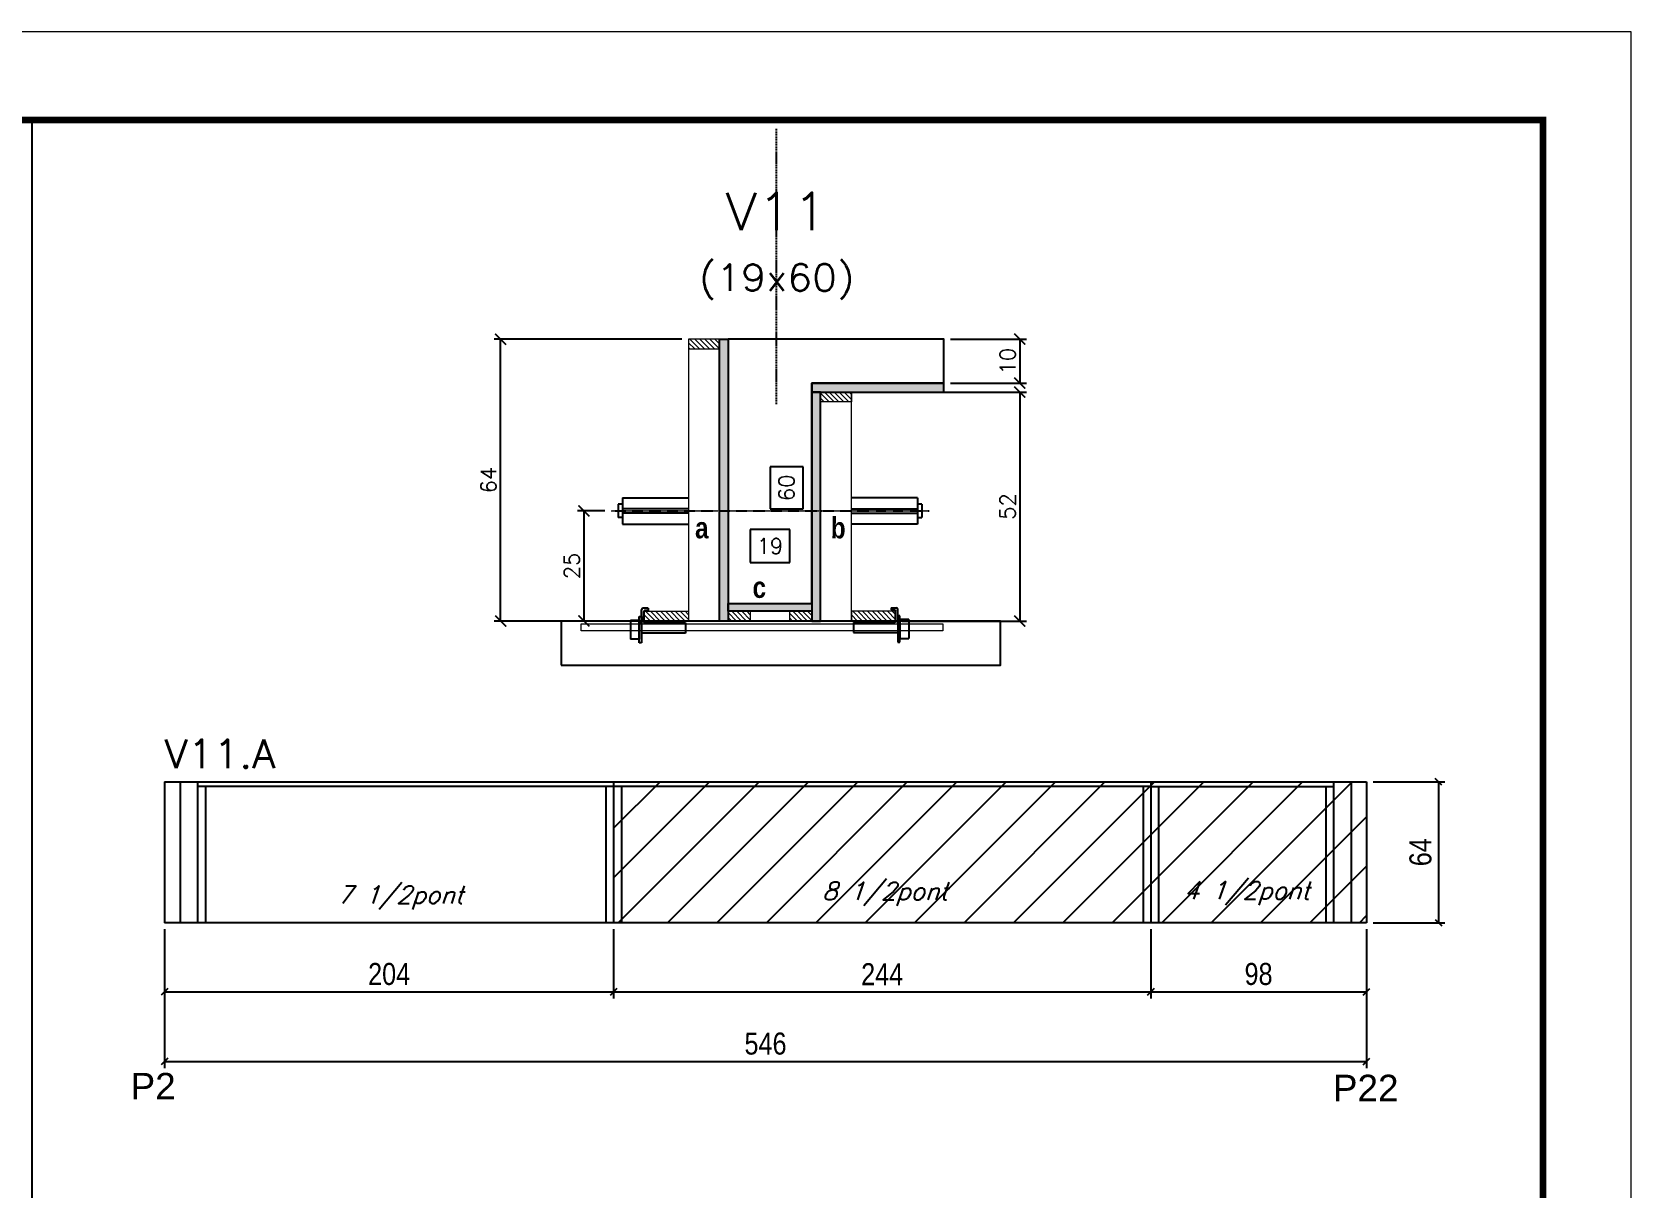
# Model space of a CAD drawing. Extents: x -10448 to -1189, y -11772 to 17235.
# Drawn here: x -4921 to -4195, y 12874 to 13399 of the extents above; entities that cross this region are included whole.
import ezdxf
from ezdxf.enums import TextEntityAlignment as Align

# ---------------------------------------------------------------- set-up
doc = ezdxf.new("R2010")
doc.units = 0
doc.linetypes.add('DASHED', pattern=[0.75, 0.5, -0.25])
doc.linetypes.add('HIDDEN', pattern=[0.375, 0.25, -0.125])
for name, color, linetype in [('5', 5, 'Continuous'), ('barrote', 251, 'Continuous'), ('COTA', 241, 'Continuous'), ('Cota Seção (2x)', 4, 'Continuous'), ('detalhes', 4, 'Continuous'), ('Painéis', 200, 'Continuous'), ('presilha', 1, 'Continuous'), ('Reaproveitamento', 251, 'Continuous'), ('SARR_2.2x7', 40, 'Continuous'), ('SARR_3.5x7', 81, 'Continuous'), ('TENSOR', 3, 'Continuous'), ('texto', 7, 'Continuous'), ('Texto de Titulo', 7, 'Continuous'), ('Texto Qtd Sarr', 242, 'Continuous')]:
    doc.layers.add(name, color=color, linetype=linetype)
for name, color, linetype, lineweight in [('CONCRETO', 251, 'Continuous', 25), ('Folhas', 255, 'Continuous', 9), ('Hachura', 251, 'Continuous', 9), ('Madeira', 126, 'Continuous', 18), ('SARRAFO DE PRESSAO', 251, 'DASHED', 9), ('SCO-___-LAJ', 2, 'Continuous', 0), ('Texto Seção', 7, 'Continuous', 15)]:
    doc.layers.add(name, color=color, linetype=linetype, lineweight=lineweight)
doc.styles.add('COTA TECNICA', font='techl___.ttf', dxfattribs={"height": 10})
doc.styles.add('REGUA-120', font='ROMANS.shx', dxfattribs={"height": 15})
doc.styles.add('Romans', font='romans.shx')
doc.styles.get("Standard").update_dxf_attribs({"font": 'arial.ttf'})
doc.styles.add('TECNICA', font='techb___.ttf', dxfattribs={"height": 10})
doc.dimstyles.new('Cota Seção (2x)', dxfattribs={"dimtxt": 7, "dimasz": 5, "dimexe": 3, "dimexo": 3, "dimgap": 2, "dimtad": 3, "dimdec": 1, "dimlfac": 0.5, "dimzin": 12, "dimdsep": 46, "dimtxsty": 'Romans', "dimblk": 'ARCHTICK', "dimcen": 0, "dimclrd": 4, "dimclre": 4, "dimclrt": 1, "dimadec": 1, "dimazin": 3, "dimtfac": 1, "dimtdec": 1, "dimtmove": 0, "dimatfit": 3, "dimldrblk": 'OBLIQUE', "dimfxl": 1, "dimtolj": 1, "dimtzin": 12, "dimarcsym": 0})
doc.dimstyles.new('Cota Seção interna', dxfattribs={"dimtxt": 7, "dimasz": 6, "dimexe": 0.18, "dimexo": 2, "dimgap": -4, "dimtad": 3, "dimdec": 1, "dimlfac": 0.5, "dimzin": 12, "dimdsep": 46, "dimtxsty": 'Romans', "dimblk": 'ARCHTICK', "dimcen": 0.09, "dimse1": 1, "dimse2": 1, "dimsd1": 1, "dimsd2": 1, "dimclrd": 180, "dimclre": 5, "dimclrt": 1, "dimadec": 0, "dimazin": 3, "dimtfac": 1, "dimtdec": 1, "dimtofl": 0, "dimtmove": 0, "dimatfit": 3, "dimldrblk": 'ARCHTICK', "dimfxl": 1, "dimtolj": 1, "dimtzin": 0, "dimarcsym": 0})
doc.dimstyles.new('PAINEL', dxfattribs={"dimtxt": 10, "dimasz": 3, "dimexe": 3, "dimexo": 3, "dimgap": 3, "dimtad": 1, "dimdec": 1, "dimzin": 12, "dimdsep": 46, "dimtxsty": 'COTA TECNICA', "dimblk1": 'OBLIQUE', "dimblk2": 'OBLIQUE', "dimsah": 1, "dimcen": 0.9, "dimclrd": 4, "dimclre": 4, "dimclrt": 240, "dimadec": 1, "dimazin": 3, "dimtfac": 1, "dimtdec": 1, "dimtmove": 0, "dimatfit": 3, "dimfxl": 1, "dimtolj": 1, "dimtzin": 12, "dimarcsym": 0})
pattern_1 = [(45, (-136079.783, -17425.402), (-11.2253202, 11.2253202), [])]

# ---------------------------------------------------------------- blocks, each defined once
blk = doc.blocks.new('9999999999')
at = {"layer": 'Folhas'}
blk.add_lwpolyline([(98138.98, 34190.21), (99623.98, 34190.21), (99623.98, 35240.21), (98138.98, 35240.21)], close=True, dxfattribs=at)
at = {"layer": 'Folhas', "color": 30, "const_width": 3}
blk.add_lwpolyline([(98213.98, 34230.21), (99583.98, 34230.21), (99583.98, 35200.21), (98213.98, 35200.21)], close=True, dxfattribs=at)
blk = doc.blocks.new('titulo1')
at = {"layer": 'Defpoints', "color": 252, "linetype": 'HIDDEN', "ltscale": 2}
blk.add_line((0, 0), (0, 125), dxfattribs=at)
at = {"layer": 'Defpoints', "style": 'Romans', "oblique": 15}
blk.add_attdef('FOLHA', text='', height=10, dxfattribs=at).set_placement((0, 15.58), align=Align.MIDDLE_CENTER)
at = {"layer": 'Texto Qtd Sarr', "color": 3, "style": 'Romans', "oblique": 15}
for tag, height, p in [('TITULO', 17, (0, 71.45)), ('SEÇÃO', 12, (0, 41.55))]:
    blk.add_attdef(tag, text='', height=height, dxfattribs=at).set_placement(p, align=Align.MIDDLE_CENTER)
blk = doc.blocks.new('_ArchTick')
at = {"color": 0, "linetype": 'ByBlock', "const_width": 0.15}
blk.add_lwpolyline([(-0.5, -0.5), (0.5, 0.5)], dxfattribs=at)
blk = doc.blocks.new('*D408')
at = {"layer": 'COTA', "color": 4, "lineweight": -2, "transparency": 16777216}
for p, q in [((-4625.96, 13259), (-4711.33, 13259)), ((-4708.33, 13131), (-4708.33, 13259)), ((-4645.96, 13131), (-4711.33, 13131))]:
    blk.add_line(p, q, dxfattribs=at)
at = {"layer": 'Defpoints', "color": 0, "transparency": 16777216}
for p in [(-4708.33, 13259), (-4622.96, 13259), (-4642.96, 13131)]:
    blk.add_point(p, dxfattribs=at)
at = {"layer": 'COTA', "color": 4, "lineweight": -2, "transparency": 16777216, "xscale": 5, "yscale": 5, "zscale": 5}
for p, rotation in [((-4708.33, 13259), 90), ((-4708.33, 13131), 270)]:
    blk.add_blockref('_ArchTick', p, dxfattribs=dict(at, rotation=rotation))
at = {"layer": 'COTA', "color": 1, "transparency": 16777216, "insert": (-4713.83, 13195), "char_height": 7, "attachment_point": 5, "rotation": 90, "style": 'Romans'}
blk.add_mtext('\\A1;64', dxfattribs=at)
blk = doc.blocks.new('_Oblique')
at = {"color": 0, "linetype": 'ByBlock', "lineweight": -2}
blk.add_line((-0.5, -0.5), (0.5, 0.5), dxfattribs=at)
blk = doc.blocks.new('*D409')
at = {"layer": 'Cota Seção (2x)', "color": 180, "lineweight": -2, "transparency": 16777216}
for p, q in [((-4570.96, 13200.97), (-4585.96, 13200.97)), ((-4585.96, 13200.97), (-4585.96, 13181.97)), ((-4570.96, 13181.97), (-4570.96, 13200.97)), ((-4585.96, 13181.97), (-4570.96, 13181.97))]:
    blk.add_line(p, q, dxfattribs=at)
at = {"layer": 'Defpoints', "color": 0, "transparency": 16777216}
for p in [(-4604.96, 13259), (-4566.96, 13259), (-4604.96, 13139)]:
    blk.add_point(p, dxfattribs=at)
at = {"layer": 'Cota Seção (2x)', "color": 1, "transparency": 16777216, "insert": (-4578.46, 13191.47), "char_height": 7, "attachment_point": 5, "rotation": 90, "style": 'Romans'}
blk.add_mtext('\\A1;60', dxfattribs=at)
blk = doc.blocks.new('*D410')
at = {"layer": 'COTA', "color": 4, "lineweight": -2, "transparency": 16777216}
for p, q in [((-4545.96, 13235), (-4469.5, 13235)), ((-4472.5, 13235), (-4472.5, 13131)), ((-4525.96, 13131), (-4469.5, 13131))]:
    blk.add_line(p, q, dxfattribs=at)
at = {"layer": 'Defpoints', "color": 0, "transparency": 16777216}
for p in [(-4548.96, 13235), (-4528.96, 13131), (-4472.5, 13131)]:
    blk.add_point(p, dxfattribs=at)
at = {"layer": 'COTA', "color": 4, "lineweight": -2, "transparency": 16777216, "xscale": 5, "yscale": 5, "zscale": 5}
for p, rotation in [((-4472.5, 13235), 90), ((-4472.5, 13131), 270)]:
    blk.add_blockref('_ArchTick', p, dxfattribs=dict(at, rotation=rotation))
at = {"layer": 'COTA', "color": 1, "transparency": 16777216, "insert": (-4478, 13183), "char_height": 7, "attachment_point": 5, "rotation": 90, "style": 'Romans'}
blk.add_mtext('\\A1;52', dxfattribs=at)
blk = doc.blocks.new('PRESILHA METÁLICA 1')
at = {"layer": 'presilha'}
for p, q in [((0, 13), (6, 13)), ((0, 13), (0, 0)), ((6, 15.5), (7.5, 15.5)), ((6, -2.5), (6, 15.5)), ((6, 13), (6, 0)), ((7.5, 10.6), (7.5, 19.9)), ((7.5, 15.5), (7.5, -2.5)), ((12, 21), (8.6, 21)), ((9, 11.6), (9, 18.9)), ((12, 19.5), (9.6, 19.5)), ((37.5, 11), (9.6, 11)), ((12, 21), (12, 19.5)), ((37.5, 11), (37.5, 4.1)), ((6, 0), (0, 0)), ((37.5, 4.1), (7.5, 4.1)), ((7.5, -2.5), (6, -2.5))]:
    blk.add_line(p, q, dxfattribs=at)
for centre, radius, start, end in [((8.6, 19.9), 1.14, 90, 180), ((9.6, 18.9), 0.57, 90, 180), ((9.6, 11.6), 0.57, 180, 270)]:
    blk.add_arc(centre, radius, start, end, dxfattribs=at)
blk = doc.blocks.new('*D416')
at = {"layer": 'COTA', "color": 4, "lineweight": -2, "transparency": 16777216}
for p, q in [((-4660.96, 13181), (-4673.49, 13181)), ((-4670.49, 13181), (-4670.49, 13131)), ((-4654.07, 13131), (-4673.49, 13131))]:
    blk.add_line(p, q, dxfattribs=at)
at = {"layer": 'Defpoints', "color": 0, "transparency": 16777216}
for p in [(-4657.96, 13181), (-4670.49, 13131), (-4651.07, 13131)]:
    blk.add_point(p, dxfattribs=at)
at = {"layer": 'COTA', "color": 4, "lineweight": -2, "transparency": 16777216, "xscale": 5, "yscale": 5, "zscale": 5}
for p, rotation in [((-4670.49, 13181), 90), ((-4670.49, 13131), 270)]:
    blk.add_blockref('_ArchTick', p, dxfattribs=dict(at, rotation=rotation))
at = {"layer": 'COTA', "color": 1, "transparency": 16777216, "insert": (-4675.99, 13156), "char_height": 7, "attachment_point": 5, "rotation": 90, "style": 'Romans'}
blk.add_mtext('\\A1;25', dxfattribs=at)
blk = doc.blocks.new('*D417')
at = {"layer": 'COTA', "color": 4, "lineweight": -2, "transparency": 16777216}
for p, q in [((-4503.96, 13259), (-4469.5, 13259)), ((-4472.5, 13259), (-4472.5, 13239)), ((-4503.96, 13239), (-4469.5, 13239))]:
    blk.add_line(p, q, dxfattribs=at)
at = {"layer": 'Defpoints', "color": 0, "transparency": 16777216}
for p in [(-4506.96, 13259), (-4506.96, 13239), (-4472.5, 13239)]:
    blk.add_point(p, dxfattribs=at)
at = {"layer": 'COTA', "color": 4, "lineweight": -2, "transparency": 16777216, "xscale": 5, "yscale": 5, "zscale": 5}
for p, rotation in [((-4472.5, 13259), 90), ((-4472.5, 13239), 270)]:
    blk.add_blockref('_ArchTick', p, dxfattribs=dict(at, rotation=rotation))
at = {"layer": 'COTA', "color": 1, "transparency": 16777216, "insert": (-4478, 13249), "char_height": 7, "attachment_point": 5, "rotation": 90, "style": 'Romans'}
blk.add_mtext('\\A1;10', dxfattribs=at)
blk = doc.blocks.new('*D418')
at = {"layer": 'COTA', "color": 4, "linetype": 'ByBlock', "lineweight": -2, "transparency": 16777216}
for p, q in [((-4861, 12991), (-4861, 12959.54)), ((-4657, 12991), (-4657, 12959.54)), ((-4861, 12962.54), (-4657, 12962.54))]:
    blk.add_line(p, q, dxfattribs=at)
at = {"layer": 'Defpoints', "color": 0, "linetype": 'ByBlock', "transparency": 16777216}
for p in [(-4861, 12994), (-4657, 12994), (-4657, 12962.54)]:
    blk.add_point(p, dxfattribs=at)
at = {"layer": 'COTA', "color": 4, "linetype": 'ByBlock', "lineweight": -2, "transparency": 16777216, "xscale": 3, "yscale": 3, "zscale": 3, "rotation": 180}
blk.add_blockref('_Oblique', (-4861, 12962.54), dxfattribs=at)
at = {"layer": 'COTA', "color": 4, "linetype": 'ByBlock', "lineweight": -2, "transparency": 16777216, "xscale": 3, "yscale": 3, "zscale": 3}
blk.add_blockref('_Oblique', (-4657, 12962.54), dxfattribs=at)
at = {"layer": 'COTA', "color": 240, "linetype": 'ByBlock', "transparency": 16777216, "insert": (-4759, 12970.64), "char_height": 10, "attachment_point": 5, "style": 'COTA TECNICA'}
blk.add_mtext('\\A1;204', dxfattribs=at)
blk = doc.blocks.new('*D411')
at = {"layer": 'COTA', "color": 4, "linetype": 'ByBlock', "lineweight": -2, "transparency": 16777216}
for p, q in [((-4861, 12991), (-4861, 12927.92)), ((-4315, 12991), (-4315, 12927.92)), ((-4861, 12930.92), (-4315, 12930.92))]:
    blk.add_line(p, q, dxfattribs=at)
at = {"layer": 'Defpoints', "color": 0, "linetype": 'ByBlock', "transparency": 16777216}
for p in [(-4861, 12994), (-4315, 12994), (-4315, 12930.92)]:
    blk.add_point(p, dxfattribs=at)
at = {"layer": 'COTA', "color": 4, "linetype": 'ByBlock', "lineweight": -2, "transparency": 16777216, "xscale": 3, "yscale": 3, "zscale": 3, "rotation": 180}
blk.add_blockref('_Oblique', (-4861, 12930.92), dxfattribs=at)
at = {"layer": 'COTA', "color": 4, "linetype": 'ByBlock', "lineweight": -2, "transparency": 16777216, "xscale": 3, "yscale": 3, "zscale": 3}
blk.add_blockref('_Oblique', (-4315, 12930.92), dxfattribs=at)
at = {"layer": 'COTA', "color": 240, "linetype": 'ByBlock', "transparency": 16777216, "insert": (-4588, 12939.03), "char_height": 10, "attachment_point": 5, "style": 'COTA TECNICA'}
blk.add_mtext('\\A1;546', dxfattribs=at)
blk = doc.blocks.new('*D419')
at = {"layer": 'COTA', "color": 4, "linetype": 'ByBlock', "lineweight": -2, "transparency": 16777216}
for p, q in [((-4657, 12991), (-4657, 12959.54)), ((-4413, 12991), (-4413, 12959.54)), ((-4657, 12962.54), (-4413, 12962.54))]:
    blk.add_line(p, q, dxfattribs=at)
at = {"layer": 'Defpoints', "color": 0, "linetype": 'ByBlock', "transparency": 16777216}
for p in [(-4657, 12994), (-4413, 12994), (-4413, 12962.54)]:
    blk.add_point(p, dxfattribs=at)
at = {"layer": 'COTA', "color": 4, "linetype": 'ByBlock', "lineweight": -2, "transparency": 16777216, "xscale": 3, "yscale": 3, "zscale": 3, "rotation": 180}
blk.add_blockref('_Oblique', (-4657, 12962.54), dxfattribs=at)
at = {"layer": 'COTA', "color": 4, "linetype": 'ByBlock', "lineweight": -2, "transparency": 16777216, "xscale": 3, "yscale": 3, "zscale": 3}
blk.add_blockref('_Oblique', (-4413, 12962.54), dxfattribs=at)
at = {"layer": 'COTA', "color": 240, "linetype": 'ByBlock', "transparency": 16777216, "insert": (-4535, 12970.61), "char_height": 10, "attachment_point": 5, "style": 'COTA TECNICA'}
blk.add_mtext('\\A1;244', dxfattribs=at)
blk = doc.blocks.new('*D420')
at = {"layer": 'COTA', "color": 4, "linetype": 'ByBlock', "lineweight": -2, "transparency": 16777216}
for p, q in [((-4413, 12991), (-4413, 12959.54)), ((-4315, 12991), (-4315, 12959.54)), ((-4413, 12962.54), (-4315, 12962.54))]:
    blk.add_line(p, q, dxfattribs=at)
at = {"layer": 'Defpoints', "color": 0, "linetype": 'ByBlock', "transparency": 16777216}
for p in [(-4413, 12994), (-4315, 12994), (-4315, 12962.54)]:
    blk.add_point(p, dxfattribs=at)
at = {"layer": 'COTA', "color": 4, "linetype": 'ByBlock', "lineweight": -2, "transparency": 16777216, "xscale": 3, "yscale": 3, "zscale": 3, "rotation": 180}
blk.add_blockref('_Oblique', (-4413, 12962.54), dxfattribs=at)
at = {"layer": 'COTA', "color": 4, "linetype": 'ByBlock', "lineweight": -2, "transparency": 16777216, "xscale": 3, "yscale": 3, "zscale": 3}
blk.add_blockref('_Oblique', (-4315, 12962.54), dxfattribs=at)
at = {"layer": 'COTA', "color": 240, "linetype": 'ByBlock', "transparency": 16777216, "insert": (-4364, 12970.64), "char_height": 10, "attachment_point": 5, "style": 'COTA TECNICA'}
blk.add_mtext('\\A1;98', dxfattribs=at)
blk = doc.blocks.new('*D421')
at = {"layer": 'COTA', "color": 4, "linetype": 'ByBlock', "lineweight": -2, "transparency": 16777216}
for p, q in [((-4312, 13058), (-4279.3, 13058)), ((-4282.3, 13058), (-4282.3, 12994)), ((-4312, 12994), (-4279.3, 12994))]:
    blk.add_line(p, q, dxfattribs=at)
at = {"layer": 'Defpoints', "color": 0, "linetype": 'ByBlock', "transparency": 16777216}
for p in [(-4315, 13058), (-4315, 12994), (-4282.3, 12994)]:
    blk.add_point(p, dxfattribs=at)
at = {"layer": 'COTA', "color": 4, "linetype": 'ByBlock', "lineweight": -2, "transparency": 16777216, "xscale": 3, "yscale": 3, "zscale": 3}
for p, rotation in [((-4282.3, 13058), 90), ((-4282.3, 12994), 270)]:
    blk.add_blockref('_Oblique', p, dxfattribs=dict(at, rotation=rotation))
at = {"layer": 'COTA', "color": 240, "linetype": 'ByBlock', "transparency": 16777216, "insert": (-4290.4, 13026), "char_height": 10, "attachment_point": 5, "rotation": 90, "style": 'COTA TECNICA'}
blk.add_mtext('\\A1;64', dxfattribs=at)
blk = doc.blocks.new('*D425')
at = {"layer": 'Cota Seção (2x)', "color": 180, "lineweight": -2, "transparency": 16777216}
for p, q in [((-4576.96, 13172.55), (-4594.96, 13172.55)), ((-4594.96, 13172.55), (-4594.96, 13157.55)), ((-4576.96, 13157.55), (-4576.96, 13172.55)), ((-4594.96, 13157.55), (-4576.96, 13157.55))]:
    blk.add_line(p, q, dxfattribs=at)
at = {"layer": 'Defpoints', "color": 0, "transparency": 16777216}
for p in [(-4604.96, 13153.55), (-4604.96, 13139), (-4566.96, 13139)]:
    blk.add_point(p, dxfattribs=at)
at = {"layer": 'Cota Seção (2x)', "color": 1, "transparency": 16777216, "insert": (-4585.96, 13165.05), "char_height": 7, "attachment_point": 5, "style": 'Romans'}
blk.add_mtext('\\A1;19', dxfattribs=at)

msp = doc.modelspace()

# ---------------------------------------------------------------- hatches: boundary and pattern name
at = {"layer": 'Hachura'}
h = msp.add_hatch(dxfattribs=at)
h.set_pattern_fill('ANSI31', color=256, scale=0.5, angle=90, style=0)
h.set_pattern_definition([(135, (-27473.5819, 21562.246), (-1.12253202, -1.12253202), [])])
h.paths.add_polyline_path([(-4622.96, 13259), (-4622.96, 13254.6), (-4608.96, 13254.6), (-4608.96, 13259)])
h = msp.add_hatch(color=256, dxfattribs=at)
h.dxf.hatch_style = 1
h.paths.add_polyline_path([(-4608.96, 13259), (-4604.96, 13259), (-4604.96, 13131), (-4608.96, 13131)])
h = msp.add_hatch(color=256, dxfattribs=at)
h.dxf.hatch_style = 1
h.paths.add_polyline_path([(-4506.96, 13235), (-4506.96, 13239), (-4566.96, 13239), (-4566.96, 13235)])
h = msp.add_hatch(color=256, dxfattribs=at)
h.dxf.hatch_style = 1
h.paths.add_polyline_path([(-4562.96, 13235), (-4566.96, 13235), (-4566.96, 13131), (-4562.96, 13131)])
h = msp.add_hatch(dxfattribs=at)
h.set_pattern_fill('ANSI31', color=256, scale=0.5, angle=270, style=0)
h.set_pattern_definition([(315, (18505.6585, 4749.7585), (1.12253202, 1.12253202), [])])
h.paths.add_polyline_path([(-4548.96, 13235), (-4548.96, 13230.6), (-4562.96, 13230.6), (-4562.96, 13235)])
h = msp.add_hatch(dxfattribs=at)
h.set_pattern_fill('ANSI31', color=256, scale=0.5, angle=270, style=0)
h.set_pattern_definition([(315, (18341.6585, 4901.3585), (1.12253202, 1.12253202), [])])
h.paths.add_polyline_path([(-4642.96, 13131), (-4642.96, 13135.4), (-4622.96, 13135.4), (-4622.96, 13131)])
h = msp.add_hatch(color=256, dxfattribs=at)
h.dxf.hatch_style = 1
h.paths.add_polyline_path([(-4604.96, 13135.4), (-4604.96, 13139), (-4566.96, 13139), (-4566.96, 13135.4)])
h = msp.add_hatch(dxfattribs=at)
h.set_pattern_fill('ANSI31', color=256, scale=0.5, angle=270, style=0)
h.set_pattern_definition([(315, (18351.6585, 4901.3585), (1.12253202, 1.12253202), [])])
h.paths.add_polyline_path([(-4604.96, 13131), (-4604.96, 13135.4), (-4594.96, 13135.4), (-4594.96, 13131)])
h = msp.add_hatch(dxfattribs=at)
h.set_pattern_fill('ANSI31', color=256, scale=0.5, angle=270, style=0)
h.set_pattern_definition([(315, (18327.6585, 4901.3585), (1.12253202, 1.12253202), [])])
h.paths.add_polyline_path([(-4576.96, 13131), (-4576.96, 13135.4), (-4566.96, 13135.4), (-4566.96, 13131)])
h = msp.add_hatch(dxfattribs=at)
h.set_pattern_fill('ANSI31', color=256, scale=0.5, angle=270, style=0)
h.set_pattern_definition([(315, (18361.6585, 4901.3585), (1.12253202, 1.12253202), [])])
h.paths.add_polyline_path([(-4528.96, 13131), (-4528.96, 13135.4), (-4548.96, 13135.4), (-4548.96, 13131)])
at = {"layer": 'Reaproveitamento', "linetype": 'ByBlock'}
h = msp.add_hatch(dxfattribs=at)
h.set_pattern_fill('ANSI31', color=256, scale=5)
h.set_pattern_definition(pattern_1)
h.paths.add_polyline_path([(-4413, 12994), (-4413, 13058), (-4657, 13058), (-4657, 12994)])
h = msp.add_hatch(dxfattribs=at)
h.set_pattern_fill('ANSI31', color=256, scale=5)
h.set_pattern_definition(pattern_1)
h.paths.add_polyline_path([(-4413, 13058), (-4413, 12994), (-4315, 12994), (-4315, 13058)])

# ---------------------------------------------------------------- linework, layer by layer
at = {"ltscale": 3}
for p, q in [((-4652.96, 13187), (-4652.96, 13175)), ((-4652.96, 13187), (-4622.96, 13187)), ((-4518.96, 13187), (-4548.96, 13187)), ((-4518.96, 13187), (-4518.96, 13175)), ((-4654.96, 13184), (-4654.96, 13178)), ((-4652.96, 13184), (-4654.96, 13184)), ((-4622.96, 13182), (-4652.96, 13182)), ((-4622.96, 13180), (-4652.96, 13180)), ((-4548.96, 13182), (-4518.96, 13182)), ((-4548.96, 13180), (-4518.96, 13180)), ((-4516.96, 13184), (-4518.96, 13184)), ((-4516.96, 13184), (-4516.96, 13178)), ((-4652.96, 13178), (-4654.96, 13178)), ((-4652.96, 13175), (-4622.96, 13175)), ((-4518.96, 13175), (-4548.96, 13175)), ((-4518.96, 13178), (-4516.96, 13178))]:
    msp.add_line(p, q, dxfattribs=at)
at = {"layer": 'barrote'}
msp.add_lwpolyline([(-4680.82, 13111), (-4481.23, 13111), (-4481.23, 13131), (-4680.82, 13131)], close=True, dxfattribs=at)
at = {"layer": 'CONCRETO'}
msp.add_lwpolyline([(-4506.96, 13239), (-4506.96, 13259), (-4604.96, 13259), (-4604.96, 13259), (-4604.96, 13259), (-4604.96, 13139), (-4566.96, 13139), (-4566.96, 13229), (-4566.96, 13239)], close=True, dxfattribs=at)
at = {"layer": 'COTA', "linetype": 'ByBlock'}
msp.add_line((-4921.11, 12587.75), (-4921.11, 13358.5), dxfattribs=at)
at = {"layer": 'Madeira'}
for points in [[(-4622.96, 13259), (-4622.96, 13254.6), (-4608.96, 13254.6), (-4608.96, 13259)], [(-4622.96, 13131), (-4608.96, 13131), (-4608.96, 13259), (-4622.96, 13259)], [(-4548.96, 13235), (-4548.96, 13230.6), (-4562.96, 13230.6), (-4562.96, 13235)], [(-4548.96, 13235), (-4562.96, 13235), (-4562.96, 13131), (-4548.96, 13131)], [(-4642.96, 13131), (-4642.96, 13135.4), (-4622.96, 13135.4), (-4622.96, 13131)], [(-4604.96, 13131), (-4604.96, 13135.4), (-4594.96, 13135.4), (-4594.96, 13131)], [(-4576.96, 13131), (-4576.96, 13135.4), (-4566.96, 13135.4), (-4566.96, 13131)], [(-4528.96, 13131), (-4528.96, 13135.4), (-4548.96, 13135.4), (-4548.96, 13131)]]:
    msp.add_lwpolyline(points, close=True, dxfattribs=at)
at = {"layer": 'Painéis'}
for p, q in [((-4861, 13058), (-4657, 13058)), ((-4861, 13058), (-4861, 12994)), ((-4657, 13058), (-4657, 12994)), ((-4657, 13058), (-4315, 13058)), ((-4657, 13058), (-4657, 12994)), ((-4413, 13058), (-4413, 12994)), ((-4315, 13058), (-4315, 12994)), ((-4657, 12994), (-4861, 12994)), ((-4315, 12994), (-4657, 12994))]:
    msp.add_line(p, q, dxfattribs=at)
for points in [[(-4608.96, 13259), (-4604.96, 13259), (-4604.96, 13131), (-4608.96, 13131)], [(-4506.96, 13235), (-4506.96, 13239), (-4566.96, 13239), (-4566.96, 13235)], [(-4562.96, 13235), (-4566.96, 13235), (-4566.96, 13131), (-4562.96, 13131)], [(-4604.96, 13135.4), (-4604.96, 13139), (-4566.96, 13139), (-4566.96, 13135.4)]]:
    msp.add_lwpolyline(points, close=True, dxfattribs=at)
at = {"layer": 'SARR_2.2x7', "linetype": 'Continuous'}
for p, q in [((-4854, 13058), (-4854, 12994)), ((-4657, 13055.8), (-4846, 13055.8)), ((-4413, 13055.8), (-4657, 13055.8)), ((-4413, 13055.8), (-4330, 13055.8)), ((-4322, 13058), (-4322, 12994))]:
    msp.add_line(p, q, dxfattribs=at)
at = {"layer": 'SARR_3.5x7'}
for p, q in [((-4846, 13058), (-4846, 12994)), ((-4842.5, 13055.8), (-4842.5, 12994)), ((-4660.5, 13055.8), (-4660.5, 12994)), ((-4657, 13058), (-4657, 12994)), ((-4653.5, 13055.8), (-4653.5, 12994)), ((-4416.5, 13055.8), (-4416.5, 12994)), ((-4409.5, 13055.8), (-4409.5, 12994)), ((-4333.5, 13055.8), (-4333.5, 12994)), ((-4330, 13058), (-4330, 12994))]:
    msp.add_line(p, q, dxfattribs=at)
at = {"layer": 'SCO-___-LAJ', "color": 1}
msp.add_lwpolyline([(-4671.81, 13129.67), (-4507.38, 13129.67), (-4507.38, 13126.47), (-4671.81, 13126.47)], close=True, dxfattribs=at)
at = {"layer": 'TENSOR', "linetype": 'HIDDEN', "ltscale": 0.5}
msp.add_line((-4657.96, 13181), (-4513.66, 13181), dxfattribs=at)

# ---------------------------------------------------------------- block references
at = {"layer": 'presilha', "yscale": 0.6666666666666666, "zscale": 0.6666666666666666}
for p, xscale in [((-4649.34, 13122.78), 0.6666666666666666), ((-4522.96, 13123.04), -0.6666666666666666)]:
    msp.add_blockref('PRESILHA METÁLICA 1', p, dxfattribs=dict(at, xscale=xscale))
at = {"layer": 'SARRAFO DE PRESSAO', "color": 6, "linetype": 'ByBlock'}
msp.add_blockref('9999999999', (-103818.76, -21841.7), dxfattribs=at)
at = {"layer": 'Texto Seção'}
ref = msp.add_blockref('titulo1', (-4582.96, 13229.5), dxfattribs=at)
ref.add_attrib('TITULO', 'V11', dxfattribs={"layer": 'Texto de Titulo', "color": 7, "height": 17, "style": 'Romans', "width": 1.1}).set_placement((-4582.96, 13317), align=Align.MIDDLE_CENTER)
ref.add_attrib('SEÇÃO', '(19x60)', dxfattribs={"layer": 'Texto de Titulo', "color": 7, "height": 12, "style": 'Romans', "width": 1.1}).set_placement((-4582.96, 13287), align=Align.MIDDLE_CENTER)

# ---------------------------------------------------------------- texts
at = {"layer": '5', "linetype": 'Continuous'}
for s, p in [('P2', (-4876.47, 12913.77)), ('P22', (-4330.23, 12912.94))]:
    msp.add_text(s, height=12, rotation=0.00004, dxfattribs=at).set_placement(p)
at = {"layer": 'detalhes', "style": 'TECNICA'}
for s, p in [('b', (-4558.33, 13168.53)), ('a', (-4620.01, 13168.54)), ('c', (-4593.88, 13141.5))]:
    msp.add_text(s, height=9.6, dxfattribs=at).set_placement(p)
at = {"layer": 'texto', "color": 2, "char_height": 8, "attachment_point": 5, "style": 'Romans'}
for s, insert in [('{\\Q19;\\C256;7 1/2pont}', (-4753.87, 13005.38)), ('{\\Q19;\\C256;8 1/2pont}', (-4533.69, 13007.02)), ('{\\Q19;\\C256;4 1/2pont}', (-4369.32, 13007.32))]:
    msp.add_mtext(s, dxfattribs=dict(at, insert=insert))
at = {"layer": 'Texto Seção', "style": 'REGUA-120', "width": 1.05}
msp.add_text('V11.A', height=13, dxfattribs=at).set_placement((-4861, 13064.19))

# ---------------------------------------------------------------- dimensions: what is measured, and where the dimension line sits
at = {"layer": 'COTA'}
for base, p1, p2, picture, middle in [((-4708.33, 13259), (-4642.96, 13131), (-4622.96, 13259), '*D408', (-4713.83, 13195)), ((-4472.5, 13239), (-4506.96, 13259), (-4506.96, 13239), '*D417', (-4478, 13249)), ((-4472.5, 13131), (-4548.96, 13235), (-4528.96, 13131), '*D410', (-4478, 13183)), ((-4670.49, 13131), (-4657.96, 13181), (-4651.07, 13131), '*D416', (-4675.99, 13156))]:
    dim = msp.add_linear_dim(base=base, p1=p1, p2=p2, angle=90, dimstyle='Cota Seção (2x)', dxfattribs=at)
    dim.commit()
    dim.dimension.update_dxf_attribs({"geometry": picture, "text_midpoint": middle})
at = {"layer": 'COTA', "linetype": 'ByBlock'}
dim = msp.add_linear_dim(base=(-4282.3, 12994), p1=(-4315, 13058), p2=(-4315, 12994), angle=90, dimstyle='PAINEL', dxfattribs=at)
dim.commit()
dim.dimension.update_dxf_attribs({"geometry": '*D421', "text_midpoint": (-4290.4, 13026)})
for base, p1, p2, picture, middle in [((-4657, 12962.54), (-4861, 12994), (-4657, 12994), '*D418', (-4759, 12970.64)), ((-4315, 12962.54), (-4413, 12994), (-4315, 12994), '*D420', (-4364, 12970.64))]:
    dim = msp.add_linear_dim(base=base, p1=p1, p2=p2, dimstyle='PAINEL', override={"dimtmove": 1}, dxfattribs=at)
    dim.commit()
    dim.dimension.update_dxf_attribs({"geometry": picture, "text_midpoint": middle})
dim = msp.add_linear_dim(base=(-4315, 12930.92), p1=(-4861, 12994), p2=(-4315, 12994), dimstyle='PAINEL', dxfattribs=at)
dim.commit()
dim.dimension.update_dxf_attribs({"geometry": '*D411', "text_midpoint": (-4588, 12930.92), "dimtype": 160})
dim = msp.add_linear_dim(base=(-4413, 12962.54), p1=(-4657, 12994), p2=(-4413, 12994), dimstyle='PAINEL', dxfattribs=at)
dim.commit()
dim.dimension.update_dxf_attribs({"geometry": '*D419', "text_midpoint": (-4535, 12970.61)})
at = {"layer": 'Cota Seção (2x)'}
dim = msp.add_linear_dim(base=(-4566.96, 13259), p1=(-4604.96, 13139), p2=(-4604.96, 13259), angle=90, dimstyle='Cota Seção interna', dxfattribs=at)
dim.commit()
dim.dimension.update_dxf_attribs({"geometry": '*D409', "text_midpoint": (-4566.96, 13191.47), "dimtype": 160})
dim = msp.add_linear_dim(base=(-4604.96, 13153.55), p1=(-4566.96, 13139), p2=(-4604.96, 13139), dimstyle='Cota Seção interna', dxfattribs=at)
dim.commit()
dim.dimension.update_dxf_attribs({"geometry": '*D425', "text_midpoint": (-4585.96, 13165.05)})

doc.saveas('drawing.dxf')
